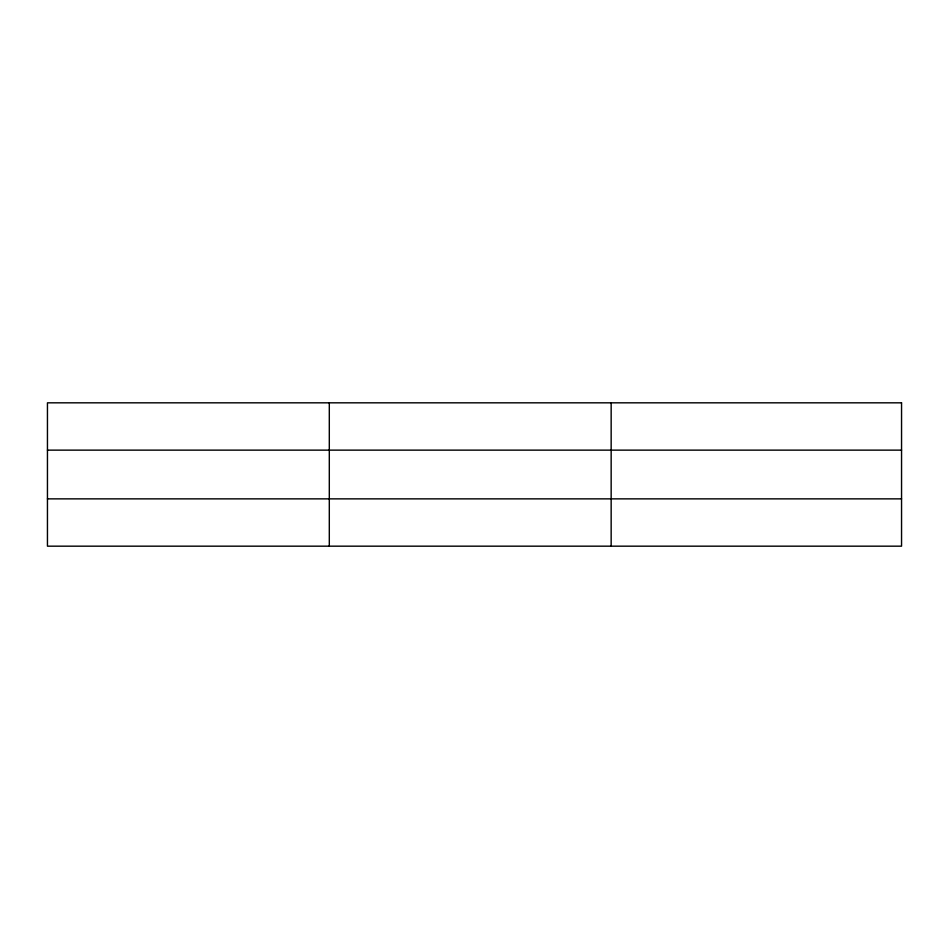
<?xml version="1.0" encoding="UTF-8"?>
<svg xmlns="http://www.w3.org/2000/svg" width="949" height="949" viewBox="0 0 949 949"><rect width="100%" height="100%" fill="white"/><g stroke="black" fill="none" stroke-linecap="round" stroke-linejoin="round"><path stroke-width="1.42" d="M329.303 402.827L329.303 546.173M611.156 402.827L611.156 546.173M47.45 450.134L901.55 450.134M47.45 498.866L901.55 498.866M901.55 402.827L901.55 546.173L47.45 546.173L47.45 402.827L901.55 402.827"/></g></svg>
